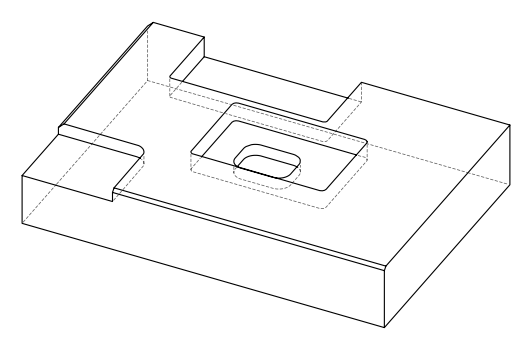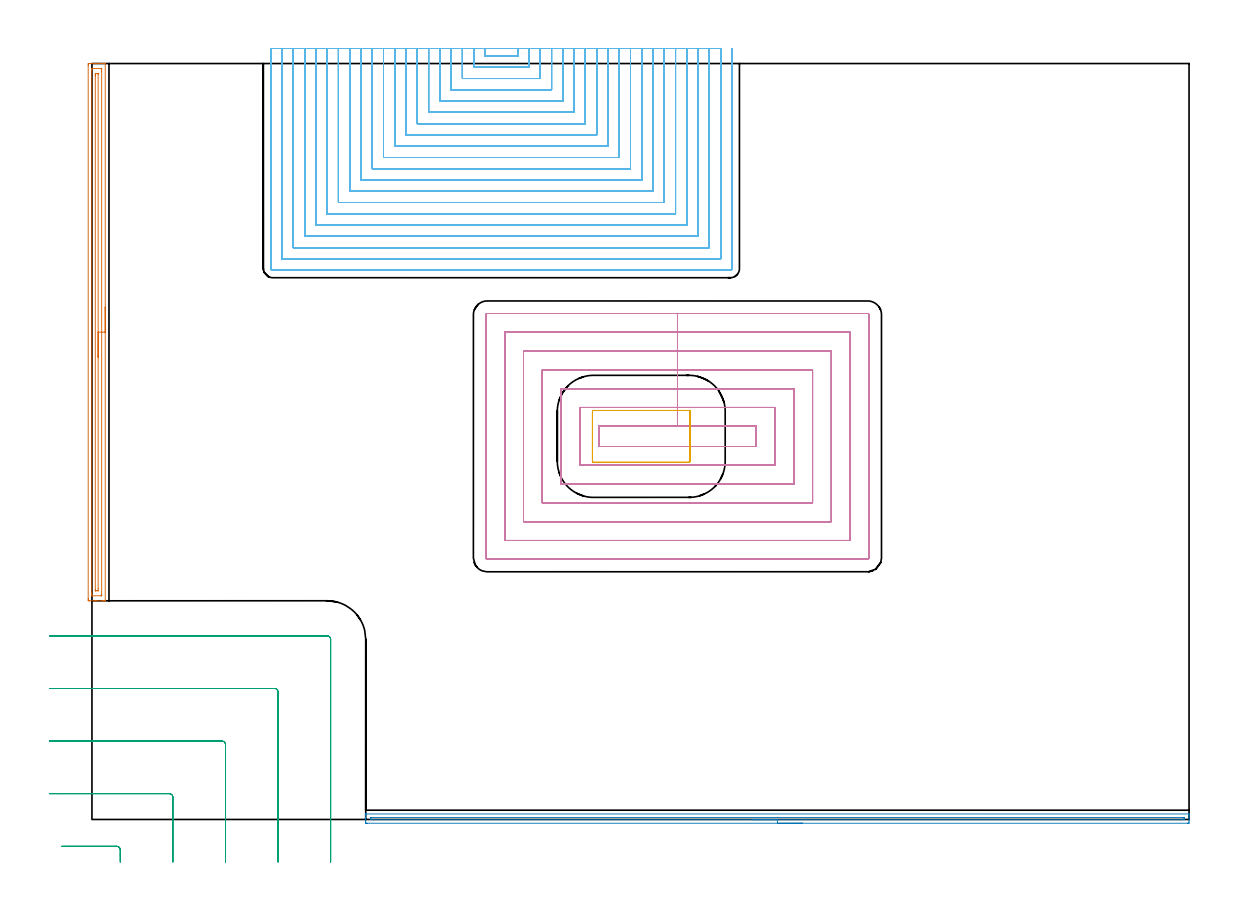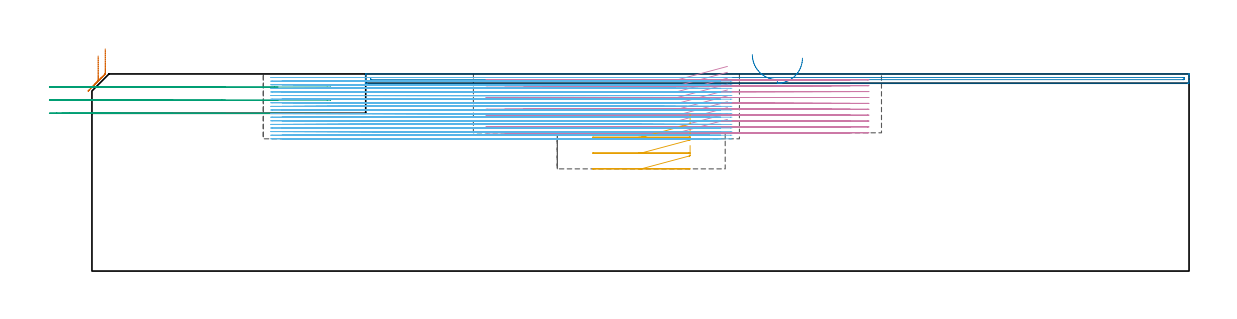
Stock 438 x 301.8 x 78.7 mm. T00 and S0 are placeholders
(PLAN: 6 operations, 4 tool changes, 338.9 min)
(1 AREA_MILL | FG_CHAMFER_SURFACE | UGT0205_001 | 5.33 min | 5057 mm3)
(2 AREA_MILL_1 | FG_CHAMFER_SURFACE_1 | UGT0205_001 | 5.41 min | 2263 mm3)
(3 MILL_CORNER_NOTCH_RECTANGULAR | CORNER_NOTCH_RECTANGULAR | UGT0201_006 | Follow Part, ap 7, ae 75% | 3.88 min | 148917 mm3)
(4 MILL_RECTANGULAR_POCKET | POCKET_RECTANGULAR_STRAIGHT | NXT0201_013 | Follow Part, ap 2.5, ae 75% | 46.86 min | 413289 mm3)
(5 MILL_RECTANGULAR_POCKET_1 | POCKET_RECTANGULAR_STRAIGHT_1 | UGT0201_006 | Follow Part, ap 7, ae 75% | 1.16 min | 44403 mm3)
(6 MILL_SLOT | SLOT_PARTIAL_RECTANGULAR | NXT0201_008 | Follow Part, ap 1.5, ae 75% | 276.23 min | 420860 mm3)
(TOOL UGT0205_001 | Chamfer Mill 20 x 3 x 45 deg. | D20 FL50 Z2)
(TOOL UGT0201_006 | End Mill 28 mm | D28 FL25 Z2)
(TOOL NXT0201_013 | ENDMILL 10mm | D10 FL30 Z4)
(TOOL NXT0201_008 | ENDMILL 6mm [2P460-0600-NA 1630] | D6 FL26 Z6)
(OP 1 AREA_MILL)
G17 G21 G94 G90
T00 M6
G54
G17 G0 G90 X5.3 Y204.55 S1061 M3
G43 Z88.7 H0
G94 G1 Y204.512 Z87.828 F250.
Y204.398 Z86.963
Y204.209 Z86.112
Y203.947 Z85.28
Y203.613 Z84.474
Y203.21 Z83.7
Y202.742 Z82.964
Y202.21 Z82.272
Y201.621 Z81.629
Y200.978 Z81.039
Y200.286 Z80.508
Y199.55 Z80.04
Y198.776 Z79.637
Y197.97 Z79.303
Y197.138 Z79.041
Y196.287 Z78.852
Y195.422 Z78.738
Y194.55 Z78.7
Y87.459
X5.298 Y87.31 Z78.688
X5.18 Y87.302 Z78.572
X5.056 Y87.3 Z78.456
X4.706 Z78.105
X4.084 Z77.479
X2.026 Z75.423
X1.463 Z74.858
X0.871 Z74.266
X-1.066 Z72.331
X-1.158 Y87.301 Z72.239
X-1.493 Y87.31 Z71.904
X-1.498 Y87.558 Z71.901
X-1.5 Y87.905 Z71.9
Y88.255
Y301.195
X-1.497 Y301.542 Z71.901
X-1.493 Y301.79 Z71.904
X-1.158 Y301.8 Z72.239
X1.463 Z74.858
X2.9 Z76.296
X4.084 Z77.479
X4.706 Z78.106
X5.056 Z78.456
X5.18 Y301.798 Z78.572
X5.298 Y301.79 Z78.688
X5.3 Y301.641 Z78.7
Y194.55
X3.886 Z77.286
X3.885 Y89.893 Z77.285
X3.884 Y89.69 Z77.284
X3.88 Y89.346 Z77.28
X3.879 Y89.312 Z77.279
X3.821 Y89.307 Z77.221
X3.719 Y89.303 Z77.119
X3.592 Y89.301 Z76.992
X0.096 Z73.496
X-0.039 Y89.307 Z73.361
X-0.065 Y89.31 Z73.335
X-0.079 Y89.318 Z73.321
X-0.081 Y89.347 Z73.319
X-0.084 Y89.486 Z73.316
X-0.085 Y89.69 Z73.315
X-0.086 Y90.38 Z73.314
X-0.085 Y299.207 Z73.315
X-0.084 Y299.41 Z73.316
X-0.08 Y299.754 Z73.32
X-0.079 Y299.788 Z73.321
X-0.021 Y299.793 Z73.379
X0.081 Y299.797 Z73.481
X0.208 Y299.8 Z73.608
X3.704 Y299.799 Z77.104
X3.839 Y299.793 Z77.239
X3.865 Y299.79 Z77.265
X3.879 Y299.782 Z77.279
X3.881 Y299.753 Z77.281
X3.884 Y299.614 Z77.284
X3.885 Y299.41 Z77.285
X3.886 Y298.72 Z77.286
Y194.55
X2.472 Z75.872
X2.471 Y92.23 Z75.871
X2.468 Y91.475 Z75.868
X2.465 Y91.344 Z75.865
X2.46 Y91.31 Z75.86
X2.422 Y91.306 Z75.822
X2.337 Y91.303 Z75.737
X1.634 Y91.3 Z75.034
X1.463 Z74.863
X1.406 Y91.302 Z74.806
X1.361 Y91.306 Z74.761
X1.337 Y91.31 Z74.737
X1.335 Y91.338 Z74.735
X1.33 Y91.475 Z74.73
X1.329 Y91.612 Z74.729
Y296.87
X1.332 Y297.625 Z74.732
X1.335 Y297.756 Z74.735
X1.341 Y297.79 Z74.741
X1.378 Y297.794 Z74.778
X1.463 Y297.797 Z74.863
X2.166 Y297.8 Z75.566
X2.337 Z75.737
X2.394 Y297.798 Z75.794
X2.439 Y297.794 Z75.839
X2.463 Y297.79 Z75.863
X2.466 Y297.762 Z75.866
X2.47 Y297.625 Z75.87
X2.471 Y297.488 Z75.871
X2.472 Y194.55 Z75.872
Y193.678 Z75.91
Y192.814 Z76.023
Y191.962 Z76.212
Y191.13 Z76.475
Y190.324 Z76.808
Y189.55 Z77.211
Y188.814 Z77.68
Y188.122 Z78.211
Y187.479 Z78.8
Y186.89 Z79.444
Y186.359 Z80.136
Y185.89 Z80.872
Y185.487 Z81.645
Y185.153 Z82.451
Y184.891 Z83.283
Y184.702 Z84.135
Y184.588 Z85.
Y184.55 Z85.872
G0 Z88.7
M5
M2
(OP 2 AREA_MILL_1)
G17 G21 G94 G90
T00 M6
G54
G17 G0 G90 X283.65 Y-1.5 S1061 M3
G43 Z88.7 H0
Z85.
G94 G1 X283.612 Z84.129 F250.
X283.498 Z83.264
X283.309 Z82.412
X283.047 Z81.58
X282.713 Z80.774
X282.31 Z80.
X281.842 Z79.264
X281.31 Z78.572
X280.721 Z77.929
X280.078 Z77.34
X279.386 Z76.809
X278.65 Z76.34
X277.876 Z75.937
X277.07 Z75.603
X276.238 Z75.341
X275.386 Z75.152
X274.522 Z75.038
X273.65 Z75.
X109.904 Y-1.499 Z75.001
X109.387 Y-1.493 Z75.002
X109.308 Y-1.49 Z75.005
X109.3 Y-0.98 Z75.514
Y-0.407 Z76.09
Y-0.093 Z76.403
Y0.48 Z76.976
Y0.793 Z77.288
Y1.832 Z78.331
X109.307 Y2.174 Z78.665
X109.31 Y2.197 Z78.688
X109.458 Y2.2 Z78.7
X437.842
X437.99 Y2.197 Z78.688
X437.992 Y2.174 Z78.665
X438. Y1.832 Z78.331
Y1.42 Z77.92
Y0.793 Z77.288
Y-0.407 Z76.09
X437.996 Y-0.98 Z75.514
X437.992 Y-1.49 Z75.005
X437.913 Y-1.493 Z75.002
X437.396 Y-1.5 Z75.
X273.65
Y-0.086 Z76.414
X111.689
X111.467 Y-0.084 Z76.416
X111.36 Y-0.081 Z76.419
X111.315 Y-0.079 Z76.421
X111.31 Y-0.047 Z76.453
X111.306 Y0.05 Z76.55
X111.302 Y0.291 Z76.791
X111.307 Y0.633 Z77.133
X111.31 Y0.779 Z77.279
X111.356 Y0.781 Z77.281
X111.466 Y0.784 Z77.284
X111.687 Y0.786 Z77.286
X435.611
X435.833 Y0.783 Z77.283
X435.94 Y0.781 Z77.281
X435.985 Y0.779 Z77.279
X435.99 Y0.747 Z77.247
X435.994 Y0.65 Z77.15
X435.999 Y0.408 Z76.908
X435.995 Y0.157 Z76.657
X435.99 Y-0.036 Z76.464
X435.986 Y-0.079 Z76.421
X435.94 Y-0.081 Z76.419
X435.831 Y-0.083 Z76.417
X435.611 Y-0.086 Z76.414
X273.65
X272.778 Z76.452
X271.914 Z76.566
X271.062 Z76.755
X270.23 Z77.017
X269.424 Z77.351
X268.65 Z77.754
X267.914 Z78.223
X267.222 Z78.754
X266.579 Z79.343
X265.99 Z79.986
X265.458 Z80.679
X264.99 Z81.414
X264.587 Z82.188
X264.253 Z82.994
X263.991 Z83.826
X263.802 Z84.678
X263.688 Z85.543
X263.65 Z86.414
G0 Z88.7
M5
M2
(OP 3 MILL_CORNER_NOTCH_RECTANGULAR)
G17 G21 G94 G90
T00 M6
G54
G17 G0 G90 X11.3 Y-17. S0 M3
G43 Z88.7 H0
Z73.467
G94 G1 Y-14. F250.
Y-12.093 F500.
G3 X9.907 Y-10.7 R1.4
G1 X-9.028
X-12.028 F250.
G0 Z88.7
X32.3 Y-17.
Z73.467
G1 Y-14.
Y8.907 F500.
G3 X30.907 Y10.3 R1.4
G1 X-14.
X-17. F250.
G0 Z88.7
X53.3 Y-17.
Z73.467
G1 Y-14.
Y29.906 F500.
G3 X51.906 Y31.3 R1.4
G1 X-14.
X-17. F250.
G0 Z88.7
X74.3 Y-17.
Z73.467
G1 Y-14.
Y50.906 F500.
G3 X72.906 Y52.3 R1.4
G1 X-14.
X-17. F250.
G0 Z88.7
X95.3 Y-17.
Z73.467
G1 Y-14.
Y71.906 F500.
G3 X93.906 Y73.3 R1.4
G1 X-14.
X-17. F250.
G0 Z88.7
X11.3 Y-17.
Z68.233
G1 Y-14.
Y-12.093 F500.
G3 X9.907 Y-10.7 R1.4
G1 X-9.028
X-12.028 F250.
G0 Z88.7
X32.3 Y-17.
Z68.233
G1 Y-14.
Y8.907 F500.
G3 X30.907 Y10.3 R1.4
G1 X-14.
X-17. F250.
G0 Z88.7
X53.3 Y-17.
Z68.233
G1 Y-14.
Y29.906 F500.
G3 X51.906 Y31.3 R1.4
G1 X-14.
X-17. F250.
G0 Z88.7
X74.3 Y-17.
Z68.233
G1 Y-14.
Y50.906 F500.
G3 X72.906 Y52.3 R1.4
G1 X-14.
X-17. F250.
G0 Z88.7
X95.3 Y-17.
Z68.233
G1 Y-14.
Y71.906 F500.
G3 X93.906 Y73.3 R1.4
G1 X-14.
X-17. F250.
G0 Z88.7
X11.3 Y-17.
Z63.
G1 Y-14.
Y-12.093 F500.
G3 X9.907 Y-10.7 R1.4
G1 X-9.028
X-12.028 F250.
G0 Z88.7
X32.3 Y-17.
Z63.
G1 Y-14.
Y8.907 F500.
G3 X30.907 Y10.3 R1.4
G1 X-14.
X-17. F250.
G0 Z88.7
X53.3 Y-17.
Z63.
G1 Y-14.
Y29.906 F500.
G3 X51.906 Y31.3 R1.4
G1 X-14.
X-17. F250.
G0 Z88.7
X74.3 Y-17.
Z63.
G1 Y-14.
Y50.906 F500.
G3 X72.906 Y52.3 R1.4
G1 X-14.
X-17. F250.
G0 Z88.7
X95.3 Y-17.
Z63.
G1 Y-14.
Y71.906 F500.
G3 X93.906 Y73.3 R1.4
G1 X-14.
X-17. F250.
G0 Z88.7
M5
M2
(OP 4 MILL_RECTANGULAR_POCKET)
G17 G21 G94 G90
T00 M6
G54
G17 G0 G90 X253.716 Y157. S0 M3
G43 Z88.7 H0
Z81.7
G94 G1 X233.75 Z76.35 F250.
X202.3 F500.
Y148.9
X265.2
Y157.
X233.75
Y164.5
X194.8
Y141.4
X272.7
Y164.5
X233.75
Y172.
X187.3
Y133.9
X280.2
Y172.
X233.75
Y179.5
X179.8
Y126.4
X287.7
Y179.5
X233.75
Y187.
X172.3
Y118.9
X295.2
Y187.
X233.75
Y194.5
X164.8
Y111.4
X302.7
Y194.5
X233.75
Y202.
X157.8
G3 X157.3 Y201.5 R0.5
G1 Y104.4
G3 X157.8 Y103.9 R0.5
G1 X309.7
G3 X310.2 Y104.4 R0.5
G1 Y201.5
G3 X309.7 Y202. R0.5
G1 X233.75
X232.75
G0 X253.716 Y157. Z79.35
G1 X233.75 Z74. F250.
X202.3 F500.
Y148.9
X265.2
Y157.
X233.75
Y164.5
X194.8
Y141.4
X272.7
Y164.5
X233.75
Y172.
X187.3
Y133.9
X280.2
Y172.
X233.75
Y179.5
X179.8
Y126.4
X287.7
Y179.5
X233.75
Y187.
X172.3
Y118.9
X295.2
Y187.
X233.75
Y194.5
X164.8
Y111.4
X302.7
Y194.5
X233.75
Y202.
X157.8
G3 X157.3 Y201.5 R0.5
G1 Y104.4
G3 X157.8 Y103.9 R0.5
G1 X309.7
G3 X310.2 Y104.4 R0.5
G1 Y201.5
G3 X309.7 Y202. R0.5
G1 X233.75
X232.75
G0 X253.716 Y157. Z77.
G1 X233.75 Z71.65 F250.
X202.3 F500.
Y148.9
X265.2
Y157.
X233.75
Y164.5
X194.8
Y141.4
X272.7
Y164.5
X233.75
Y172.
X187.3
Y133.9
X280.2
Y172.
X233.75
Y179.5
X179.8
Y126.4
X287.7
Y179.5
X233.75
Y187.
X172.3
Y118.9
X295.2
Y187.
X233.75
Y194.5
X164.8
Y111.4
X302.7
Y194.5
X233.75
Y202.
X157.8
G3 X157.3 Y201.5 R0.5
G1 Y104.4
G3 X157.8 Y103.9 R0.5
G1 X309.7
G3 X310.2 Y104.4 R0.5
G1 Y201.5
G3 X309.7 Y202. R0.5
G1 X233.75
X232.75
G0 X253.716 Y157. Z74.65
G1 X233.75 Z69.3 F250.
X202.3 F500.
Y148.9
X265.2
Y157.
X233.75
Y164.5
X194.8
Y141.4
X272.7
Y164.5
X233.75
Y172.
X187.3
Y133.9
X280.2
Y172.
X233.75
Y179.5
X179.8
Y126.4
X287.7
Y179.5
X233.75
Y187.
X172.3
Y118.9
X295.2
Y187.
X233.75
Y194.5
X164.8
Y111.4
X302.7
Y194.5
X233.75
Y202.
X157.8
G3 X157.3 Y201.5 R0.5
G1 Y104.4
G3 X157.8 Y103.9 R0.5
G1 X309.7
G3 X310.2 Y104.4 R0.5
G1 Y201.5
G3 X309.7 Y202. R0.5
G1 X233.75
X232.75
G0 X253.716 Y157. Z72.3
G1 X233.75 Z66.95 F250.
X202.3 F500.
Y148.9
X265.2
Y157.
X233.75
Y164.5
X194.8
Y141.4
X272.7
Y164.5
X233.75
Y172.
X187.3
Y133.9
X280.2
Y172.
X233.75
Y179.5
X179.8
Y126.4
X287.7
Y179.5
X233.75
Y187.
X172.3
Y118.9
X295.2
Y187.
X233.75
Y194.5
X164.8
Y111.4
X302.7
Y194.5
X233.75
Y202.
X157.8
G3 X157.3 Y201.5 R0.5
G1 Y104.4
G3 X157.8 Y103.9 R0.5
G1 X309.7
G3 X310.2 Y104.4 R0.5
G1 Y201.5
G3 X309.7 Y202. R0.5
G1 X233.75
X232.75
G0 X253.716 Y157. Z69.95
G1 X233.75 Z64.6 F250.
X202.3 F500.
Y148.9
X265.2
Y157.
X233.75
Y164.5
X194.8
Y141.4
X272.7
Y164.5
X233.75
Y172.
X187.3
Y133.9
X280.2
Y172.
X233.75
Y179.5
X179.8
Y126.4
X287.7
Y179.5
X233.75
Y187.
X172.3
Y118.9
X295.2
Y187.
X233.75
Y194.5
X164.8
Y111.4
X302.7
Y194.5
X233.75
Y202.
X157.8
G3 X157.3 Y201.5 R0.5
G1 Y104.4
G3 X157.8 Y103.9 R0.5
G1 X309.7
G3 X310.2 Y104.4 R0.5
G1 Y201.5
G3 X309.7 Y202. R0.5
G1 X233.75
X232.75
G0 X253.716 Y157. Z67.6
G1 X233.75 Z62.25 F250.
X202.3 F500.
Y148.9
X265.2
Y157.
X233.75
Y164.5
X194.8
Y141.4
X272.7
Y164.5
X233.75
Y172.
X187.3
Y133.9
X280.2
Y172.
X233.75
Y179.5
X179.8
Y126.4
X287.7
Y179.5
X233.75
Y187.
X172.3
Y118.9
X295.2
Y187.
X233.75
Y194.5
X164.8
Y111.4
X302.7
Y194.5
X233.75
Y202.
X157.8
G3 X157.3 Y201.5 R0.5
G1 Y104.4
G3 X157.8 Y103.9 R0.5
G1 X309.7
G3 X310.2 Y104.4 R0.5
G1 Y201.5
G3 X309.7 Y202. R0.5
G1 X233.75
X232.75
G0 X253.716 Y157. Z65.25
G1 X233.75 Z59.9 F250.
X202.3 F500.
Y148.9
X265.2
Y157.
X233.75
Y164.5
X194.8
Y141.4
X272.7
Y164.5
X233.75
Y172.
X187.3
Y133.9
X280.2
Y172.
X233.75
Y179.5
X179.8
Y126.4
X287.7
Y179.5
X233.75
Y187.
X172.3
Y118.9
X295.2
Y187.
X233.75
Y194.5
X164.8
Y111.4
X302.7
Y194.5
X233.75
Y202.
X157.8
G3 X157.3 Y201.5 R0.5
G1 Y104.4
G3 X157.8 Y103.9 R0.5
G1 X309.7
G3 X310.2 Y104.4 R0.5
G1 Y201.5
G3 X309.7 Y202. R0.5
G1 X233.75
X232.75
G0 X253.716 Y157. Z62.9
G1 X233.75 Z57.55 F250.
X202.3 F500.
Y148.9
X265.2
Y157.
X233.75
Y164.5
X194.8
Y141.4
X272.7
Y164.5
X233.75
Y172.
X187.3
Y133.9
X280.2
Y172.
X233.75
Y179.5
X179.8
Y126.4
X287.7
Y179.5
X233.75
Y187.
X172.3
Y118.9
X295.2
Y187.
X233.75
Y194.5
X164.8
Y111.4
X302.7
Y194.5
X233.75
Y202.
X157.8
G3 X157.3 Y201.5 R0.5
G1 Y104.4
G3 X157.8 Y103.9 R0.5
G1 X309.7
G3 X310.2 Y104.4 R0.5
G1 Y201.5
G3 X309.7 Y202. R0.5
G1 X233.75
X232.75
G0 X253.716 Y157. Z60.55
G1 X233.75 Z55.2 F250.
X202.3 F500.
Y148.9
X265.2
Y157.
X233.75
Y164.5
X194.8
Y141.4
X272.7
Y164.5
X233.75
Y172.
X187.3
Y133.9
X280.2
Y172.
X233.75
Y179.5
X179.8
Y126.4
X287.7
Y179.5
X233.75
Y187.
X172.3
Y118.9
X295.2
Y187.
X233.75
Y194.5
X164.8
Y111.4
X302.7
Y194.5
X233.75
Y202.
X157.8
G3 X157.3 Y201.5 R0.5
G1 Y104.4
G3 X157.8 Y103.9 R0.5
G1 X309.7
G3 X310.2 Y104.4 R0.5
G1 Y201.5
G3 X309.7 Y202. R0.5
G1 X233.75
X232.75
G0 Z88.7
M5
M2
(OP 5 MILL_RECTANGULAR_POCKET_1)
G17 G21 G94 G90
T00 M6
G54
G17 G0 G90 X238.8 Y147.862 S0 M3
G43 Z88.7 H0
Z62.75
G94 G1 Y162.9 Z58.72 F250.
Y162.963 Z58.703
X238.74 Y163.121 Z58.658
X238.621 Y163.24 Z58.613
X238.463 Y163.3 Z58.568
X238.4 Z58.551
X219.3 Z53.433
X200.2 F500.
G3 X199.8 Y162.9 R0.4
G1 Y143.
G3 X200.2 Y142.6 R0.4
G1 X238.4
G3 X238.8 Y143. R0.4
G1 Y162.9
G3 X238.4 Y163.3 R0.4
G1 X219.3
X218.3
G0 X238.8 Y147.862 Z56.433
G1 Y162.9 Z52.404 F250.
Y162.963 Z52.387
X238.74 Y163.121 Z52.342
X238.621 Y163.24 Z52.297
X238.463 Y163.3 Z52.251
X238.4 Z52.234
X219.3 Z47.117
X200.2 F500.
G3 X199.8 Y162.9 R0.4
G1 Y143.
G3 X200.2 Y142.6 R0.4
G1 X238.4
G3 X238.8 Y143. R0.4
G1 Y162.9
G3 X238.4 Y163.3 R0.4
G1 X219.3
X218.3
G0 X238.8 Y147.862 Z50.117
G1 Y162.9 Z46.087 F250.
Y162.963 Z46.07
X238.74 Y163.121 Z46.025
X238.621 Y163.24 Z45.98
X238.463 Y163.3 Z45.935
X238.4 Z45.918
X219.3 Z40.8
X200.2 F500.
G3 X199.8 Y162.9 R0.4
G1 Y143.
G3 X200.2 Y142.6 R0.4
G1 X238.4
G3 X238.8 Y143. R0.4
G1 Y162.9
G3 X238.4 Y163.3 R0.4
G1 X219.3
X218.3
G0 Z88.7
M5
M2
(OP 6 MILL_SLOT)
G17 G21 G94 G90
T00 M6
G54
G17 G0 G90 X156.9 Y307.8 S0 M3
G43 Z88.7 H1
Z77.261
G94 G1 Y304.8 F250.
X170. F500.
Y307.8 F250.
X152.4
Y304.8
Y300.3 F500.
X174.5
Y304.8
Y307.8 F250.
X147.9
Y304.8
Y295.8 F500.
X179.
Y304.8
Y307.8 F250.
X143.4
Y304.8
Y291.3 F500.
X183.5
Y304.8
Y307.8 F250.
X138.9
Y304.8
Y286.8 F500.
X188.
Y304.8
Y307.8 F250.
X134.4
Y304.8
Y282.3 F500.
X192.5
Y304.8
Y307.8 F250.
X129.9
Y304.8
Y277.8 F500.
X197.
Y304.8
Y307.8 F250.
X125.4
Y304.8
Y273.3 F500.
X201.5
Y304.8
Y307.8 F250.
X120.9
Y304.8
Y268.8 F500.
X206.
Y304.8
Y307.8 F250.
X116.4
Y304.8
Y264.3 F500.
X210.5
Y304.8
Y307.8 F250.
X111.9
Y304.8
Y259.8 F500.
X215.
Y304.8
Y307.8 F250.
X107.4
Y304.8
Y255.3 F500.
X219.5
Y304.8
Y307.8 F250.
X102.9
Y304.8
Y250.8 F500.
X224.
Y304.8
Y307.8 F250.
X98.4
Y304.8
Y246.3 F500.
X228.5
Y304.8
Y307.8 F250.
X93.9
Y304.8
Y241.8 F500.
X233.
Y304.8
Y307.8 F250.
X89.4
Y304.8
Y237.3 F500.
X237.5
Y304.8
Y307.8 F250.
X84.9
Y304.8
Y232.8 F500.
X242.
Y304.8
Y307.8 F250.
X80.4
Y304.8
Y228.3 F500.
X246.5
Y304.8
Y307.8 F250.
X75.9
Y304.8
Y223.8 F500.
X251.
Y304.8
Y307.8 F250.
X71.4
Y304.8
Y219.9 F500.
G3 X72. Y219.3 R0.6
G1 X254.9
G3 X255.5 Y219.9 R0.6
G1 Y304.8
Y307.8 F250.
G0 X156.9 Z75.822
G1 Y304.8
X170. F500.
Y307.8 F250.
X152.4
Y304.8
Y300.3 F500.
X174.5
Y304.8
Y307.8 F250.
X147.9
Y304.8
Y295.8 F500.
X179.
Y304.8
Y307.8 F250.
X143.4
Y304.8
Y291.3 F500.
X183.5
Y304.8
Y307.8 F250.
X138.9
Y304.8
Y286.8 F500.
X188.
Y304.8
Y307.8 F250.
X134.4
Y304.8
Y282.3 F500.
X192.5
Y304.8
Y307.8 F250.
X129.9
Y304.8
Y277.8 F500.
X197.
Y304.8
Y307.8 F250.
X125.4
Y304.8
Y273.3 F500.
X201.5
Y304.8
Y307.8 F250.
X120.9
Y304.8
Y268.8 F500.
X206.
Y304.8
Y307.8 F250.
X116.4
Y304.8
Y264.3 F500.
X210.5
Y304.8
Y307.8 F250.
X111.9
Y304.8
Y259.8 F500.
X215.
Y304.8
Y307.8 F250.
X107.4
Y304.8
Y255.3 F500.
X219.5
Y304.8
Y307.8 F250.
X102.9
Y304.8
Y250.8 F500.
X224.
Y304.8
Y307.8 F250.
X98.4
Y304.8
Y246.3 F500.
X228.5
Y304.8
Y307.8 F250.
X93.9
Y304.8
Y241.8 F500.
X233.
Y304.8
Y307.8 F250.
X89.4
Y304.8
Y237.3 F500.
X237.5
Y304.8
Y307.8 F250.
X84.9
Y304.8
Y232.8 F500.
X242.
Y304.8
Y307.8 F250.
X80.4
Y304.8
Y228.3 F500.
X246.5
Y304.8
Y307.8 F250.
X75.9
Y304.8
Y223.8 F500.
X251.
Y304.8
Y307.8 F250.
X71.4
Y304.8
Y219.9 F500.
G3 X72. Y219.3 R0.6
G1 X254.9
G3 X255.5 Y219.9 R0.6
G1 Y304.8
Y307.8 F250.
G0 X156.9 Z74.383
G1 Y304.8
X170. F500.
Y307.8 F250.
X152.4
Y304.8
Y300.3 F500.
X174.5
Y304.8
Y307.8 F250.
X147.9
Y304.8
Y295.8 F500.
X179.
Y304.8
Y307.8 F250.
X143.4
Y304.8
Y291.3 F500.
X183.5
Y304.8
Y307.8 F250.
X138.9
Y304.8
Y286.8 F500.
X188.
Y304.8
Y307.8 F250.
X134.4
Y304.8
Y282.3 F500.
X192.5
Y304.8
Y307.8 F250.
X129.9
Y304.8
Y277.8 F500.
X197.
Y304.8
Y307.8 F250.
X125.4
Y304.8
Y273.3 F500.
X201.5
Y304.8
Y307.8 F250.
X120.9
Y304.8
Y268.8 F500.
X206.
Y304.8
Y307.8 F250.
X116.4
Y304.8
Y264.3 F500.
X210.5
Y304.8
Y307.8 F250.
X111.9
Y304.8
Y259.8 F500.
X215.
Y304.8
Y307.8 F250.
X107.4
Y304.8
Y255.3 F500.
X219.5
Y304.8
Y307.8 F250.
X102.9
Y304.8
Y250.8 F500.
X224.
Y304.8
Y307.8 F250.
X98.4
Y304.8
Y246.3 F500.
X228.5
Y304.8
Y307.8 F250.
X93.9
Y304.8
Y241.8 F500.
X233.
Y304.8
Y307.8 F250.
X89.4
Y304.8
Y237.3 F500.
X237.5
Y304.8
Y307.8 F250.
X84.9
Y304.8
Y232.8 F500.
X242.
Y304.8
Y307.8 F250.
X80.4
Y304.8
Y228.3 F500.
X246.5
Y304.8
Y307.8 F250.
X75.9
Y304.8
Y223.8 F500.
X251.
Y304.8
Y307.8 F250.
X71.4
Y304.8
Y219.9 F500.
G3 X72. Y219.3 R0.6
G1 X254.9
G3 X255.5 Y219.9 R0.6
G1 Y304.8
Y307.8 F250.
G0 X156.9 Z72.944
G1 Y304.8
X170. F500.
Y307.8 F250.
X152.4
Y304.8
Y300.3 F500.
X174.5
Y304.8
Y307.8 F250.
X147.9
Y304.8
Y295.8 F500.
X179.
Y304.8
Y307.8 F250.
X143.4
Y304.8
Y291.3 F500.
X183.5
Y304.8
Y307.8 F250.
X138.9
Y304.8
Y286.8 F500.
X188.
Y304.8
Y307.8 F250.
X134.4
Y304.8
Y282.3 F500.
X192.5
Y304.8
Y307.8 F250.
X129.9
Y304.8
Y277.8 F500.
X197.
Y304.8
Y307.8 F250.
X125.4
Y304.8
Y273.3 F500.
X201.5
Y304.8
Y307.8 F250.
X120.9
Y304.8
Y268.8 F500.
X206.
Y304.8
Y307.8 F250.
X116.4
Y304.8
Y264.3 F500.
X210.5
Y304.8
Y307.8 F250.
X111.9
Y304.8
Y259.8 F500.
X215.
Y304.8
Y307.8 F250.
X107.4
Y304.8
Y255.3 F500.
X219.5
Y304.8
Y307.8 F250.
X102.9
Y304.8
Y250.8 F500.
X224.
Y304.8
Y307.8 F250.
X98.4
Y304.8
Y246.3 F500.
X228.5
Y304.8
Y307.8 F250.
X93.9
Y304.8
Y241.8 F500.
X233.
Y304.8
Y307.8 F250.
X89.4
Y304.8
Y237.3 F500.
X237.5
Y304.8
Y307.8 F250.
X84.9
Y304.8
Y232.8 F500.
X242.
Y304.8
Y307.8 F250.
X80.4
Y304.8
Y228.3 F500.
X246.5
Y304.8
Y307.8 F250.
X75.9
Y304.8
Y223.8 F500.
X251.
Y304.8
Y307.8 F250.
X71.4
Y304.8
Y219.9 F500.
G3 X72. Y219.3 R0.6
G1 X254.9
G3 X255.5 Y219.9 R0.6
G1 Y304.8
Y307.8 F250.
G0 X156.9 Z71.505
G1 Y304.8
X170. F500.
Y307.8 F250.
X152.4
Y304.8
Y300.3 F500.
X174.5
Y304.8
Y307.8 F250.
X147.9
Y304.8
Y295.8 F500.
X179.
Y304.8
Y307.8 F250.
X143.4
Y304.8
Y291.3 F500.
X183.5
Y304.8
Y307.8 F250.
X138.9
Y304.8
Y286.8 F500.
X188.
Y304.8
Y307.8 F250.
X134.4
Y304.8
Y282.3 F500.
X192.5
Y304.8
Y307.8 F250.
X129.9
Y304.8
Y277.8 F500.
X197.
Y304.8
Y307.8 F250.
X125.4
Y304.8
Y273.3 F500.
X201.5
Y304.8
Y307.8 F250.
X120.9
Y304.8
Y268.8 F500.
X206.
Y304.8
Y307.8 F250.
X116.4
Y304.8
Y264.3 F500.
X210.5
Y304.8
Y307.8 F250.
X111.9
Y304.8
Y259.8 F500.
X215.
Y304.8
Y307.8 F250.
X107.4
Y304.8
Y255.3 F500.
X219.5
Y304.8
Y307.8 F250.
X102.9
Y304.8
Y250.8 F500.
X224.
Y304.8
Y307.8 F250.
X98.4
Y304.8
Y246.3 F500.
X228.5
Y304.8
Y307.8 F250.
X93.9
Y304.8
Y241.8 F500.
X233.
Y304.8
Y307.8 F250.
X89.4
Y304.8
Y237.3 F500.
X237.5
Y304.8
Y307.8 F250.
X84.9
Y304.8
Y232.8 F500.
X242.
Y304.8
Y307.8 F250.
X80.4
Y304.8
Y228.3 F500.
X246.5
Y304.8
Y307.8 F250.
X75.9
Y304.8
Y223.8 F500.
X251.
Y304.8
Y307.8 F250.
X71.4
Y304.8
Y219.9 F500.
G3 X72. Y219.3 R0.6
G1 X254.9
G3 X255.5 Y219.9 R0.6
G1 Y304.8
Y307.8 F250.
G0 X156.9 Z70.067
G1 Y304.8
X170. F500.
Y307.8 F250.
X152.4
Y304.8
Y300.3 F500.
X174.5
Y304.8
Y307.8 F250.
X147.9
Y304.8
Y295.8 F500.
X179.
Y304.8
Y307.8 F250.
X143.4
Y304.8
Y291.3 F500.
X183.5
Y304.8
Y307.8 F250.
X138.9
Y304.8
Y286.8 F500.
X188.
Y304.8
Y307.8 F250.
X134.4
Y304.8
Y282.3 F500.
X192.5
Y304.8
Y307.8 F250.
X129.9
Y304.8
Y277.8 F500.
X197.
Y304.8
Y307.8 F250.
X125.4
Y304.8
Y273.3 F500.
X201.5
Y304.8
Y307.8 F250.
X120.9
Y304.8
Y268.8 F500.
X206.
Y304.8
Y307.8 F250.
X116.4
Y304.8
Y264.3 F500.
X210.5
Y304.8
Y307.8 F250.
X111.9
Y304.8
Y259.8 F500.
X215.
Y304.8
Y307.8 F250.
X107.4
Y304.8
Y255.3 F500.
X219.5
Y304.8
Y307.8 F250.
X102.9
Y304.8
Y250.8 F500.
X224.
Y304.8
Y307.8 F250.
X98.4
Y304.8
Y246.3 F500.
X228.5
Y304.8
Y307.8 F250.
X93.9
Y304.8
Y241.8 F500.
X233.
Y304.8
Y307.8 F250.
X89.4
Y304.8
Y237.3 F500.
X237.5
Y304.8
Y307.8 F250.
X84.9
Y304.8
Y232.8 F500.
X242.
Y304.8
Y307.8 F250.
X80.4
Y304.8
Y228.3 F500.
X246.5
Y304.8
Y307.8 F250.
X75.9
Y304.8
Y223.8 F500.
X251.
Y304.8
Y307.8 F250.
X71.4
Y304.8
Y219.9 F500.
G3 X72. Y219.3 R0.6
G1 X254.9
G3 X255.5 Y219.9 R0.6
G1 Y304.8
Y307.8 F250.
G0 X156.9 Z68.628
G1 Y304.8
X170. F500.
Y307.8 F250.
X152.4
Y304.8
Y300.3 F500.
X174.5
Y304.8
Y307.8 F250.
X147.9
Y304.8
Y295.8 F500.
X179.
Y304.8
Y307.8 F250.
X143.4
Y304.8
Y291.3 F500.
X183.5
Y304.8
Y307.8 F250.
X138.9
Y304.8
Y286.8 F500.
X188.
Y304.8
Y307.8 F250.
X134.4
Y304.8
Y282.3 F500.
X192.5
Y304.8
Y307.8 F250.
X129.9
Y304.8
Y277.8 F500.
X197.
Y304.8
Y307.8 F250.
X125.4
Y304.8
Y273.3 F500.
X201.5
Y304.8
Y307.8 F250.
X120.9
Y304.8
Y268.8 F500.
X206.
Y304.8
Y307.8 F250.
X116.4
Y304.8
Y264.3 F500.
X210.5
Y304.8
Y307.8 F250.
X111.9
Y304.8
Y259.8 F500.
X215.
Y304.8
Y307.8 F250.
X107.4
Y304.8
Y255.3 F500.
X219.5
Y304.8
Y307.8 F250.
X102.9
Y304.8
Y250.8 F500.
X224.
Y304.8
Y307.8 F250.
X98.4
Y304.8
Y246.3 F500.
X228.5
Y304.8
Y307.8 F250.
X93.9
Y304.8
Y241.8 F500.
X233.
Y304.8
Y307.8 F250.
X89.4
Y304.8
Y237.3 F500.
X237.5
Y304.8
Y307.8 F250.
X84.9
Y304.8
Y232.8 F500.
X242.
Y304.8
Y307.8 F250.
X80.4
Y304.8
Y228.3 F500.
X246.5
Y304.8
Y307.8 F250.
X75.9
Y304.8
Y223.8 F500.
X251.
Y304.8
Y307.8 F250.
X71.4
Y304.8
Y219.9 F500.
G3 X72. Y219.3 R0.6
G1 X254.9
G3 X255.5 Y219.9 R0.6
G1 Y304.8
Y307.8 F250.
G0 X156.9 Z67.189
G1 Y304.8
X170. F500.
Y307.8 F250.
X152.4
Y304.8
Y300.3 F500.
X174.5
Y304.8
Y307.8 F250.
X147.9
Y304.8
Y295.8 F500.
X179.
Y304.8
Y307.8 F250.
X143.4
Y304.8
Y291.3 F500.
X183.5
Y304.8
Y307.8 F250.
X138.9
Y304.8
Y286.8 F500.
X188.
Y304.8
Y307.8 F250.
X134.4
Y304.8
Y282.3 F500.
X192.5
Y304.8
Y307.8 F250.
X129.9
Y304.8
Y277.8 F500.
X197.
Y304.8
Y307.8 F250.
X125.4
Y304.8
Y273.3 F500.
X201.5
Y304.8
Y307.8 F250.
X120.9
Y304.8
Y268.8 F500.
X206.
Y304.8
Y307.8 F250.
X116.4
Y304.8
Y264.3 F500.
X210.5
Y304.8
Y307.8 F250.
X111.9
Y304.8
Y259.8 F500.
X215.
Y304.8
Y307.8 F250.
X107.4
Y304.8
Y255.3 F500.
X219.5
Y304.8
Y307.8 F250.
X102.9
Y304.8
Y250.8 F500.
X224.
Y304.8
Y307.8 F250.
X98.4
Y304.8
Y246.3 F500.
X228.5
Y304.8
Y307.8 F250.
X93.9
Y304.8
Y241.8 F500.
X233.
Y304.8
Y307.8 F250.
X89.4
Y304.8
Y237.3 F500.
X237.5
Y304.8
Y307.8 F250.
X84.9
Y304.8
Y232.8 F500.
X242.
Y304.8
Y307.8 F250.
X80.4
Y304.8
Y228.3 F500.
X246.5
Y304.8
Y307.8 F250.
X75.9
Y304.8
Y223.8 F500.
X251.
Y304.8
Y307.8 F250.
X71.4
Y304.8
Y219.9 F500.
G3 X72. Y219.3 R0.6
G1 X254.9
G3 X255.5 Y219.9 R0.6
G1 Y304.8
Y307.8 F250.
G0 X156.9 Z65.75
G1 Y304.8
X170. F500.
Y307.8 F250.
X152.4
Y304.8
Y300.3 F500.
X174.5
Y304.8
Y307.8 F250.
X147.9
Y304.8
Y295.8 F500.
X179.
Y304.8
Y307.8 F250.
X143.4
Y304.8
Y291.3 F500.
X183.5
Y304.8
Y307.8 F250.
X138.9
Y304.8
Y286.8 F500.
X188.
Y304.8
Y307.8 F250.
X134.4
Y304.8
Y282.3 F500.
X192.5
Y304.8
Y307.8 F250.
X129.9
Y304.8
Y277.8 F500.
X197.
Y304.8
Y307.8 F250.
X125.4
Y304.8
Y273.3 F500.
X201.5
Y304.8
Y307.8 F250.
X120.9
Y304.8
Y268.8 F500.
X206.
Y304.8
Y307.8 F250.
X116.4
Y304.8
Y264.3 F500.
X210.5
Y304.8
Y307.8 F250.
X111.9
Y304.8
Y259.8 F500.
X215.
Y304.8
Y307.8 F250.
X107.4
Y304.8
Y255.3 F500.
X219.5
Y304.8
Y307.8 F250.
X102.9
Y304.8
Y250.8 F500.
X224.
Y304.8
Y307.8 F250.
X98.4
Y304.8
Y246.3 F500.
X228.5
Y304.8
Y307.8 F250.
X93.9
Y304.8
Y241.8 F500.
X233.
Y304.8
Y307.8 F250.
X89.4
Y304.8
Y237.3 F500.
X237.5
Y304.8
Y307.8 F250.
X84.9
Y304.8
Y232.8 F500.
X242.
Y304.8
Y307.8 F250.
X80.4
Y304.8
Y228.3 F500.
X246.5
Y304.8
Y307.8 F250.
X75.9
Y304.8
Y223.8 F500.
X251.
Y304.8
Y307.8 F250.
X71.4
Y304.8
Y219.9 F500.
G3 X72. Y219.3 R0.6
G1 X254.9
G3 X255.5 Y219.9 R0.6
G1 Y304.8
Y307.8 F250.
G0 X156.9 Z64.311
G1 Y304.8
X170. F500.
Y307.8 F250.
X152.4
Y304.8
Y300.3 F500.
X174.5
Y304.8
Y307.8 F250.
X147.9
Y304.8
Y295.8 F500.
X179.
Y304.8
Y307.8 F250.
X143.4
Y304.8
Y291.3 F500.
X183.5
Y304.8
Y307.8 F250.
X138.9
Y304.8
Y286.8 F500.
X188.
Y304.8
Y307.8 F250.
X134.4
Y304.8
Y282.3 F500.
X192.5
Y304.8
Y307.8 F250.
X129.9
Y304.8
Y277.8 F500.
X197.
Y304.8
Y307.8 F250.
X125.4
Y304.8
Y273.3 F500.
X201.5
Y304.8
Y307.8 F250.
X120.9
Y304.8
Y268.8 F500.
X206.
Y304.8
Y307.8 F250.
X116.4
Y304.8
Y264.3 F500.
X210.5
Y304.8
Y307.8 F250.
X111.9
Y304.8
Y259.8 F500.
X215.
Y304.8
Y307.8 F250.
X107.4
Y304.8
Y255.3 F500.
X219.5
Y304.8
Y307.8 F250.
X102.9
Y304.8
Y250.8 F500.
X224.
Y304.8
Y307.8 F250.
X98.4
Y304.8
Y246.3 F500.
X228.5
Y304.8
Y307.8 F250.
X93.9
Y304.8
Y241.8 F500.
X233.
Y304.8
Y307.8 F250.
X89.4
Y304.8
Y237.3 F500.
X237.5
Y304.8
Y307.8 F250.
X84.9
Y304.8
Y232.8 F500.
X242.
Y304.8
Y307.8 F250.
X80.4
Y304.8
Y228.3 F500.
X246.5
Y304.8
Y307.8 F250.
X75.9
Y304.8
Y223.8 F500.
X251.
Y304.8
Y307.8 F250.
X71.4
Y304.8
Y219.9 F500.
G3 X72. Y219.3 R0.6
G1 X254.9
G3 X255.5 Y219.9 R0.6
G1 Y304.8
Y307.8 F250.
G0 X156.9 Z62.872
G1 Y304.8
X170. F500.
Y307.8 F250.
X152.4
Y304.8
Y300.3 F500.
X174.5
Y304.8
Y307.8 F250.
X147.9
Y304.8
Y295.8 F500.
X179.
Y304.8
Y307.8 F250.
X143.4
Y304.8
Y291.3 F500.
X183.5
Y304.8
Y307.8 F250.
X138.9
Y304.8
Y286.8 F500.
X188.
Y304.8
Y307.8 F250.
X134.4
Y304.8
Y282.3 F500.
X192.5
Y304.8
Y307.8 F250.
X129.9
Y304.8
Y277.8 F500.
X197.
Y304.8
Y307.8 F250.
X125.4
Y304.8
Y273.3 F500.
X201.5
Y304.8
Y307.8 F250.
X120.9
Y304.8
Y268.8 F500.
X206.
Y304.8
Y307.8 F250.
X116.4
Y304.8
Y264.3 F500.
X210.5
Y304.8
Y307.8 F250.
X111.9
Y304.8
Y259.8 F500.
X215.
Y304.8
Y307.8 F250.
X107.4
Y304.8
Y255.3 F500.
X219.5
Y304.8
Y307.8 F250.
X102.9
Y304.8
Y250.8 F500.
X224.
Y304.8
Y307.8 F250.
X98.4
Y304.8
Y246.3 F500.
X228.5
Y304.8
Y307.8 F250.
X93.9
Y304.8
Y241.8 F500.
X233.
Y304.8
Y307.8 F250.
X89.4
Y304.8
Y237.3 F500.
X237.5
Y304.8
Y307.8 F250.
X84.9
Y304.8
Y232.8 F500.
X242.
Y304.8
Y307.8 F250.
X80.4
Y304.8
Y228.3 F500.
X246.5
Y304.8
Y307.8 F250.
X75.9
Y304.8
Y223.8 F500.
X251.
Y304.8
Y307.8 F250.
X71.4
Y304.8
Y219.9 F500.
G3 X72. Y219.3 R0.6
G1 X254.9
G3 X255.5 Y219.9 R0.6
G1 Y304.8
Y307.8 F250.
G0 X156.9 Z61.433
G1 Y304.8
X170. F500.
Y307.8 F250.
X152.4
Y304.8
Y300.3 F500.
X174.5
Y304.8
Y307.8 F250.
X147.9
Y304.8
Y295.8 F500.
X179.
Y304.8
Y307.8 F250.
X143.4
Y304.8
Y291.3 F500.
X183.5
Y304.8
Y307.8 F250.
X138.9
Y304.8
Y286.8 F500.
X188.
Y304.8
Y307.8 F250.
X134.4
Y304.8
Y282.3 F500.
X192.5
Y304.8
Y307.8 F250.
X129.9
Y304.8
Y277.8 F500.
X197.
Y304.8
Y307.8 F250.
X125.4
Y304.8
Y273.3 F500.
X201.5
Y304.8
Y307.8 F250.
X120.9
Y304.8
Y268.8 F500.
X206.
Y304.8
Y307.8 F250.
X116.4
Y304.8
Y264.3 F500.
X210.5
Y304.8
Y307.8 F250.
X111.9
Y304.8
Y259.8 F500.
X215.
Y304.8
Y307.8 F250.
X107.4
Y304.8
Y255.3 F500.
X219.5
Y304.8
Y307.8 F250.
X102.9
Y304.8
Y250.8 F500.
X224.
Y304.8
Y307.8 F250.
X98.4
Y304.8
Y246.3 F500.
X228.5
Y304.8
Y307.8 F250.
X93.9
Y304.8
Y241.8 F500.
X233.
Y304.8
Y307.8 F250.
X89.4
Y304.8
Y237.3 F500.
X237.5
Y304.8
Y307.8 F250.
X84.9
Y304.8
Y232.8 F500.
X242.
Y304.8
Y307.8 F250.
X80.4
Y304.8
Y228.3 F500.
X246.5
Y304.8
Y307.8 F250.
X75.9
Y304.8
Y223.8 F500.
X251.
Y304.8
Y307.8 F250.
X71.4
Y304.8
Y219.9 F500.
G3 X72. Y219.3 R0.6
G1 X254.9
G3 X255.5 Y219.9 R0.6
G1 Y304.8
Y307.8 F250.
G0 X156.9 Z59.994
G1 Y304.8
X170. F500.
Y307.8 F250.
X152.4
Y304.8
Y300.3 F500.
X174.5
Y304.8
Y307.8 F250.
X147.9
Y304.8
Y295.8 F500.
X179.
Y304.8
Y307.8 F250.
X143.4
Y304.8
Y291.3 F500.
X183.5
Y304.8
Y307.8 F250.
X138.9
Y304.8
Y286.8 F500.
X188.
Y304.8
Y307.8 F250.
X134.4
Y304.8
Y282.3 F500.
X192.5
Y304.8
Y307.8 F250.
X129.9
Y304.8
Y277.8 F500.
X197.
Y304.8
Y307.8 F250.
X125.4
Y304.8
Y273.3 F500.
X201.5
Y304.8
Y307.8 F250.
X120.9
Y304.8
Y268.8 F500.
X206.
Y304.8
Y307.8 F250.
X116.4
Y304.8
Y264.3 F500.
X210.5
Y304.8
Y307.8 F250.
X111.9
Y304.8
Y259.8 F500.
X215.
Y304.8
Y307.8 F250.
X107.4
Y304.8
Y255.3 F500.
X219.5
Y304.8
Y307.8 F250.
X102.9
Y304.8
Y250.8 F500.
X224.
Y304.8
Y307.8 F250.
X98.4
Y304.8
Y246.3 F500.
X228.5
Y304.8
Y307.8 F250.
X93.9
Y304.8
Y241.8 F500.
X233.
Y304.8
Y307.8 F250.
X89.4
Y304.8
Y237.3 F500.
X237.5
Y304.8
Y307.8 F250.
X84.9
Y304.8
Y232.8 F500.
X242.
Y304.8
Y307.8 F250.
X80.4
Y304.8
Y228.3 F500.
X246.5
Y304.8
Y307.8 F250.
X75.9
Y304.8
Y223.8 F500.
X251.
Y304.8
Y307.8 F250.
X71.4
Y304.8
Y219.9 F500.
G3 X72. Y219.3 R0.6
G1 X254.9
G3 X255.5 Y219.9 R0.6
G1 Y304.8
Y307.8 F250.
G0 X156.9 Z58.556
G1 Y304.8
X170. F500.
Y307.8 F250.
X152.4
Y304.8
Y300.3 F500.
X174.5
Y304.8
Y307.8 F250.
X147.9
Y304.8
Y295.8 F500.
X179.
Y304.8
Y307.8 F250.
X143.4
Y304.8
Y291.3 F500.
X183.5
Y304.8
Y307.8 F250.
X138.9
Y304.8
Y286.8 F500.
X188.
Y304.8
Y307.8 F250.
X134.4
Y304.8
Y282.3 F500.
X192.5
Y304.8
Y307.8 F250.
X129.9
Y304.8
Y277.8 F500.
X197.
Y304.8
Y307.8 F250.
X125.4
Y304.8
Y273.3 F500.
X201.5
Y304.8
Y307.8 F250.
X120.9
Y304.8
Y268.8 F500.
X206.
Y304.8
Y307.8 F250.
X116.4
Y304.8
Y264.3 F500.
X210.5
Y304.8
Y307.8 F250.
X111.9
Y304.8
Y259.8 F500.
X215.
Y304.8
Y307.8 F250.
X107.4
Y304.8
Y255.3 F500.
X219.5
Y304.8
Y307.8 F250.
X102.9
Y304.8
Y250.8 F500.
X224.
Y304.8
Y307.8 F250.
X98.4
Y304.8
Y246.3 F500.
X228.5
Y304.8
Y307.8 F250.
X93.9
Y304.8
Y241.8 F500.
X233.
Y304.8
Y307.8 F250.
X89.4
Y304.8
Y237.3 F500.
X237.5
Y304.8
Y307.8 F250.
X84.9
Y304.8
Y232.8 F500.
X242.
Y304.8
Y307.8 F250.
X80.4
Y304.8
Y228.3 F500.
X246.5
Y304.8
Y307.8 F250.
X75.9
Y304.8
Y223.8 F500.
X251.
Y304.8
Y307.8 F250.
X71.4
Y304.8
Y219.9 F500.
G3 X72. Y219.3 R0.6
G1 X254.9
G3 X255.5 Y219.9 R0.6
G1 Y304.8
Y307.8 F250.
G0 X156.9 Z57.117
G1 Y304.8
X170. F500.
Y307.8 F250.
X152.4
Y304.8
Y300.3 F500.
X174.5
Y304.8
Y307.8 F250.
X147.9
Y304.8
Y295.8 F500.
X179.
Y304.8
Y307.8 F250.
X143.4
Y304.8
Y291.3 F500.
X183.5
Y304.8
Y307.8 F250.
X138.9
Y304.8
Y286.8 F500.
X188.
Y304.8
Y307.8 F250.
X134.4
Y304.8
Y282.3 F500.
X192.5
Y304.8
Y307.8 F250.
X129.9
Y304.8
Y277.8 F500.
X197.
Y304.8
Y307.8 F250.
X125.4
Y304.8
Y273.3 F500.
X201.5
Y304.8
Y307.8 F250.
X120.9
Y304.8
Y268.8 F500.
X206.
Y304.8
Y307.8 F250.
X116.4
Y304.8
Y264.3 F500.
X210.5
Y304.8
Y307.8 F250.
X111.9
Y304.8
Y259.8 F500.
X215.
Y304.8
Y307.8 F250.
X107.4
Y304.8
Y255.3 F500.
X219.5
Y304.8
Y307.8 F250.
X102.9
Y304.8
Y250.8 F500.
X224.
Y304.8
Y307.8 F250.
X98.4
Y304.8
Y246.3 F500.
X228.5
Y304.8
Y307.8 F250.
X93.9
Y304.8
Y241.8 F500.
X233.
Y304.8
Y307.8 F250.
X89.4
Y304.8
Y237.3 F500.
X237.5
Y304.8
Y307.8 F250.
X84.9
Y304.8
Y232.8 F500.
X242.
Y304.8
Y307.8 F250.
X80.4
Y304.8
Y228.3 F500.
X246.5
Y304.8
Y307.8 F250.
X75.9
Y304.8
Y223.8 F500.
X251.
Y304.8
Y307.8 F250.
X71.4
Y304.8
Y219.9 F500.
G3 X72. Y219.3 R0.6
G1 X254.9
G3 X255.5 Y219.9 R0.6
G1 Y304.8
Y307.8 F250.
G0 X156.9 Z55.678
G1 Y304.8
X170. F500.
Y307.8 F250.
X152.4
Y304.8
Y300.3 F500.
X174.5
Y304.8
Y307.8 F250.
X147.9
Y304.8
Y295.8 F500.
X179.
Y304.8
Y307.8 F250.
X143.4
Y304.8
Y291.3 F500.
X183.5
Y304.8
Y307.8 F250.
X138.9
Y304.8
Y286.8 F500.
X188.
Y304.8
Y307.8 F250.
X134.4
Y304.8
Y282.3 F500.
X192.5
Y304.8
Y307.8 F250.
X129.9
Y304.8
Y277.8 F500.
X197.
Y304.8
Y307.8 F250.
X125.4
Y304.8
Y273.3 F500.
X201.5
Y304.8
Y307.8 F250.
X120.9
Y304.8
Y268.8 F500.
X206.
Y304.8
Y307.8 F250.
X116.4
Y304.8
Y264.3 F500.
X210.5
Y304.8
Y307.8 F250.
X111.9
Y304.8
Y259.8 F500.
X215.
Y304.8
Y307.8 F250.
X107.4
Y304.8
Y255.3 F500.
X219.5
Y304.8
Y307.8 F250.
X102.9
Y304.8
Y250.8 F500.
X224.
Y304.8
Y307.8 F250.
X98.4
Y304.8
Y246.3 F500.
X228.5
Y304.8
Y307.8 F250.
X93.9
Y304.8
Y241.8 F500.
X233.
Y304.8
Y307.8 F250.
X89.4
Y304.8
Y237.3 F500.
X237.5
Y304.8
Y307.8 F250.
X84.9
Y304.8
Y232.8 F500.
X242.
Y304.8
Y307.8 F250.
X80.4
Y304.8
Y228.3 F500.
X246.5
Y304.8
Y307.8 F250.
X75.9
Y304.8
Y223.8 F500.
X251.
Y304.8
Y307.8 F250.
X71.4
Y304.8
Y219.9 F500.
G3 X72. Y219.3 R0.6
G1 X254.9
G3 X255.5 Y219.9 R0.6
G1 Y304.8
Y307.8 F250.
G0 X156.9 Z54.239
G1 Y304.8
X170. F500.
Y307.8 F250.
X152.4
Y304.8
Y300.3 F500.
X174.5
Y304.8
Y307.8 F250.
X147.9
Y304.8
Y295.8 F500.
X179.
Y304.8
Y307.8 F250.
X143.4
Y304.8
Y291.3 F500.
X183.5
Y304.8
Y307.8 F250.
X138.9
Y304.8
Y286.8 F500.
X188.
Y304.8
Y307.8 F250.
X134.4
Y304.8
Y282.3 F500.
X192.5
Y304.8
Y307.8 F250.
X129.9
Y304.8
Y277.8 F500.
X197.
Y304.8
Y307.8 F250.
X125.4
Y304.8
Y273.3 F500.
X201.5
Y304.8
Y307.8 F250.
X120.9
Y304.8
Y268.8 F500.
X206.
Y304.8
Y307.8 F250.
X116.4
Y304.8
Y264.3 F500.
X210.5
Y304.8
Y307.8 F250.
X111.9
Y304.8
Y259.8 F500.
X215.
Y304.8
Y307.8 F250.
X107.4
Y304.8
Y255.3 F500.
X219.5
Y304.8
Y307.8 F250.
X102.9
Y304.8
Y250.8 F500.
X224.
Y304.8
Y307.8 F250.
X98.4
Y304.8
Y246.3 F500.
X228.5
Y304.8
Y307.8 F250.
X93.9
Y304.8
Y241.8 F500.
X233.
Y304.8
Y307.8 F250.
X89.4
Y304.8
Y237.3 F500.
X237.5
Y304.8
Y307.8 F250.
X84.9
Y304.8
Y232.8 F500.
X242.
Y304.8
Y307.8 F250.
X80.4
Y304.8
Y228.3 F500.
X246.5
Y304.8
Y307.8 F250.
X75.9
Y304.8
Y223.8 F500.
X251.
Y304.8
Y307.8 F250.
X71.4
Y304.8
Y219.9 F500.
G3 X72. Y219.3 R0.6
G1 X254.9
G3 X255.5 Y219.9 R0.6
G1 Y304.8
Y307.8 F250.
G0 X156.9 Z52.8
G1 Y304.8
X170. F500.
Y307.8 F250.
X152.4
Y304.8
Y300.3 F500.
X174.5
Y304.8
Y307.8 F250.
X147.9
Y304.8
Y295.8 F500.
X179.
Y304.8
Y307.8 F250.
X143.4
Y304.8
Y291.3 F500.
X183.5
Y304.8
Y307.8 F250.
X138.9
Y304.8
Y286.8 F500.
X188.
Y304.8
Y307.8 F250.
X134.4
Y304.8
Y282.3 F500.
X192.5
Y304.8
Y307.8 F250.
X129.9
Y304.8
Y277.8 F500.
X197.
Y304.8
Y307.8 F250.
X125.4
Y304.8
Y273.3 F500.
X201.5
Y304.8
Y307.8 F250.
X120.9
Y304.8
Y268.8 F500.
X206.
Y304.8
Y307.8 F250.
X116.4
Y304.8
Y264.3 F500.
X210.5
Y304.8
Y307.8 F250.
X111.9
Y304.8
Y259.8 F500.
X215.
Y304.8
Y307.8 F250.
X107.4
Y304.8
Y255.3 F500.
X219.5
Y304.8
Y307.8 F250.
X102.9
Y304.8
Y250.8 F500.
X224.
Y304.8
Y307.8 F250.
X98.4
Y304.8
Y246.3 F500.
X228.5
Y304.8
Y307.8 F250.
X93.9
Y304.8
Y241.8 F500.
X233.
Y304.8
Y307.8 F250.
X89.4
Y304.8
Y237.3 F500.
X237.5
Y304.8
Y307.8 F250.
X84.9
Y304.8
Y232.8 F500.
X242.
Y304.8
Y307.8 F250.
X80.4
Y304.8
Y228.3 F500.
X246.5
Y304.8
Y307.8 F250.
X75.9
Y304.8
Y223.8 F500.
X251.
Y304.8
Y307.8 F250.
X71.4
Y304.8
Y219.9 F500.
G3 X72. Y219.3 R0.6
G1 X254.9
G3 X255.5 Y219.9 R0.6
G1 Y304.8
Y307.8 F250.
G0 Z88.7
M5
M2
